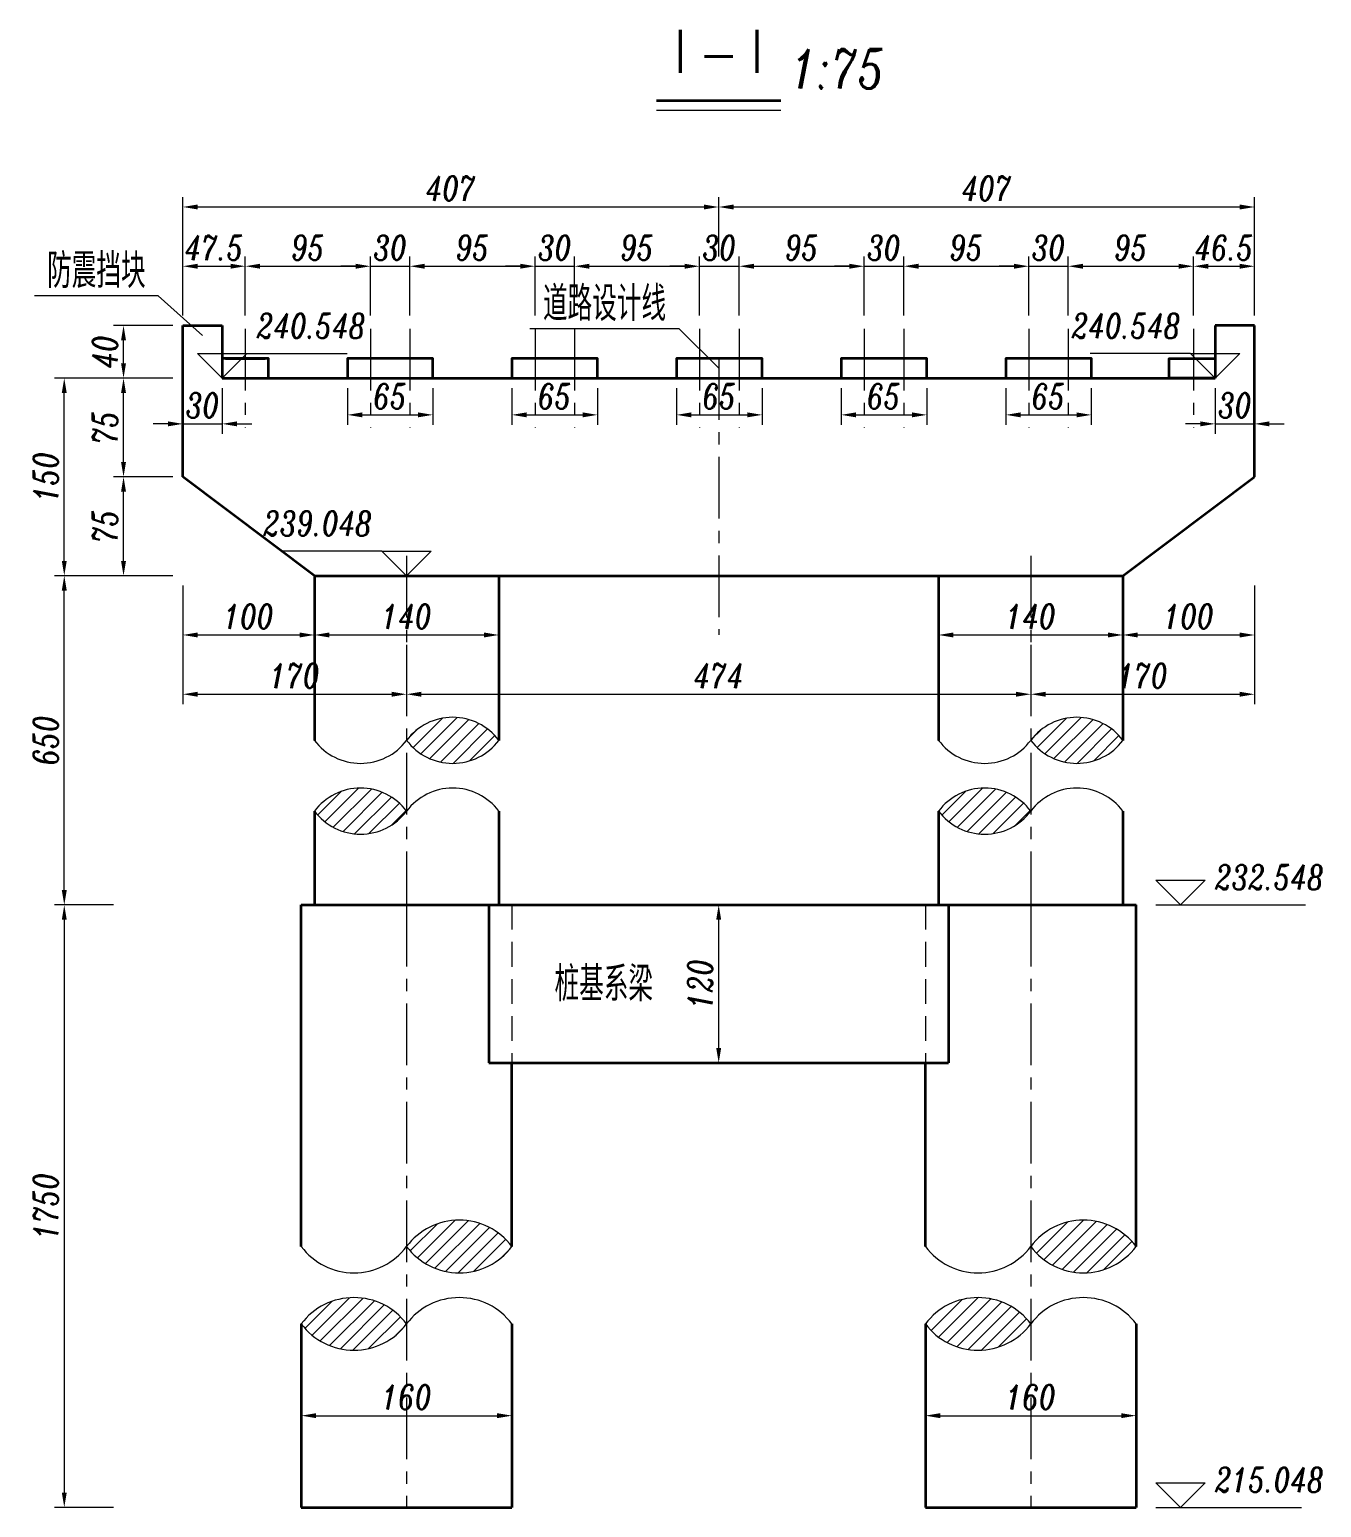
# Model space of a CAD drawing. Extents: x 4248 to 24423, y 1103 to 19694.
# Drawn here: x 5407 to 15218, y 8472 to 19694 of the extents above; entities that cross this region are included whole.
import ezdxf
from ezdxf.enums import TextEntityAlignment as Align

# ---------------------------------------------------------------- set-up
doc = ezdxf.new("R2010")
doc.units = 0
doc.linetypes.add('CENTER', pattern=[50.8, 31.75, -6.35, 6.35, -6.35])
doc.linetypes.add('DASHED', pattern=[19.05, 12.7, -6.35])
for name, color, linetype, lineweight in [('填充', 4, 'Continuous', 15), ('工作线', 1, 'Continuous', 35), ('文字', 7, 'Continuous', 15), ('构造虚线', 6, 'DASHED', 20), ('标注', 3, 'Continuous', 15), ('结构轮廓', 1, 'Continuous', 35), ('轴线', 2, 'CENTER', 15), ('钢筋', 1, 'Continuous', 35)]:
    doc.layers.add(name, color=color, linetype=linetype, lineweight=lineweight)
doc.styles.add('标注', font='italc1.shx', dxfattribs={"width": 0.75, "bigfont": 'fsdb.shx'})
doc.dimstyles.new('DimStyle75', dxfattribs={"dimtxt": 187.5, "dimasz": 112.5, "dimexe": 75, "dimexo": 75, "dimgap": 46.875, "dimtad": 1, "dimdec": 1, "dimlfac": 0.1, "dimdsep": 46, "dimtxsty": '标注', "dimsah": 1, "dimcen": 0, "dimclrd": 256, "dimclre": 256, "dimclrt": 256, "dimadec": 1, "dimazin": 2, "dimtfac": 1, "dimtdec": 4, "dimtmove": 2, "dimatfit": 3, "dimfxl": 1, "dimtolj": 1, "dimtzin": 0, "dimlwd": -1, "dimlwe": -1, "dimarcsym": 0})
pattern_1 = [(45, (-2e-06, -122.92), (-53.033, 53.033), [])]
pattern_2 = [(45, (4740, -122.92), (-53.033, 53.033), [])]

# ---------------------------------------------------------------- blocks, each defined once
blk = doc.blocks.new('*D80')
at = {"layer": 'Defpoints', "color": 0}
for p in [(6120.297619, 16296.583667), (6570.297619, 16296.583667), (6570.297619, 15546.583667)]:
    blk.add_point(p, dxfattribs=at)
at = {"layer": '标注'}
for p, q in [((6495.297619, 16296.583667), (6045.297619, 16296.583667)), ((6120.297619, 15659.083667), (6120.297619, 16184.083667)), ((6495.297619, 15546.583667), (6045.297619, 15546.583667))]:
    blk.add_line(p, q, dxfattribs=at)
for points in [[(6101.547619, 16184.083667), (6139.047619, 16184.083667), (6120.297619, 16296.583667)], [(6101.547619, 15659.083667), (6139.047619, 15659.083667), (6120.297619, 15546.583667)]]:
    blk.add_solid(points, dxfattribs=at)
at = {"layer": '标注', "insert": (5979.672619, 15921.583667), "char_height": 187.5, "attachment_point": 5, "rotation": 90, "style": '标注'}
blk.add_mtext('\\A1;75', dxfattribs=at)
blk = doc.blocks.new('*D81')
at = {"layer": 'Defpoints', "color": 0}
for p in [(6120.297619, 17046.583667), (6570.297619, 17046.583667), (6570.297619, 16296.583667)]:
    blk.add_point(p, dxfattribs=at)
at = {"layer": '标注'}
for p, q in [((6495.297619, 17046.583667), (6045.297619, 17046.583667)), ((6120.297619, 16409.083667), (6120.297619, 16934.083667)), ((6495.297619, 16296.583667), (6045.297619, 16296.583667))]:
    blk.add_line(p, q, dxfattribs=at)
for points in [[(6101.547619, 16934.083667), (6139.047619, 16934.083667), (6120.297619, 17046.583667)], [(6101.547619, 16409.083667), (6139.047619, 16409.083667), (6120.297619, 16296.583667)]]:
    blk.add_solid(points, dxfattribs=at)
at = {"layer": '标注', "insert": (5979.672619, 16671.583667), "char_height": 187.5, "attachment_point": 5, "rotation": 90, "style": '标注'}
blk.add_mtext('\\A1;75', dxfattribs=at)
blk = doc.blocks.new('*D82')
at = {"layer": 'Defpoints', "color": 0}
for p in [(6120.297619, 17446.583667), (6570.297619, 17446.583667), (6570.297619, 17046.583667)]:
    blk.add_point(p, dxfattribs=at)
at = {"layer": '标注'}
for p, q in [((6495.297619, 17446.583667), (6045.297619, 17446.583667)), ((6120.297619, 17159.083667), (6120.297619, 17334.083667)), ((6495.297619, 17046.583667), (6045.297619, 17046.583667))]:
    blk.add_line(p, q, dxfattribs=at)
for points in [[(6101.547619, 17334.083667), (6139.047619, 17334.083667), (6120.297619, 17446.583667)], [(6101.547619, 17159.083667), (6139.047619, 17159.083667), (6120.297619, 17046.583667)]]:
    blk.add_solid(points, dxfattribs=at)
at = {"layer": '标注', "insert": (5979.671619, 17246.583667), "char_height": 187.5, "attachment_point": 5, "rotation": 90, "style": '标注'}
blk.add_mtext('\\A1;40', dxfattribs=at)
blk = doc.blocks.new('*D83')
at = {"layer": 'Defpoints', "color": 0}
for p in [(5670.297619, 17046.583667), (6570.297619, 17046.583667), (6570.297619, 15546.583667)]:
    blk.add_point(p, dxfattribs=at)
at = {"layer": '标注'}
for p, q in [((6495.297619, 17046.583667), (5595.297619, 17046.583667)), ((5670.297619, 15659.083667), (5670.297619, 16934.083667)), ((6495.297619, 15546.583667), (5595.297619, 15546.583667))]:
    blk.add_line(p, q, dxfattribs=at)
for points in [[(5651.547619, 16934.083667), (5689.047619, 16934.083667), (5670.297619, 17046.583667)], [(5651.547619, 15659.083667), (5689.047619, 15659.083667), (5670.297619, 15546.583667)]]:
    blk.add_solid(points, dxfattribs=at)
at = {"layer": '标注', "insert": (5529.672619, 16296.583667), "char_height": 187.5, "attachment_point": 5, "rotation": 90, "style": '标注'}
blk.add_mtext('\\A1;150', dxfattribs=at)
blk = doc.blocks.new('*D84')
at = {"layer": 'Defpoints', "color": 0}
for p in [(6570.297619, 17046.583667), (6870.297619, 17046.583667), (6870.297619, 16699.708667)]:
    blk.add_point(p, dxfattribs=at)
at = {"layer": '标注'}
for p, q in [((6570.297619, 16971.583667), (6570.297619, 16624.708667)), ((6870.297619, 16971.583667), (6870.297619, 16624.708667)), ((6457.797619, 16699.708667), (6345.297619, 16699.708667)), ((6570.297619, 16699.708667), (6870.297619, 16699.708667)), ((6982.797619, 16699.708667), (7095.297619, 16699.708667))]:
    blk.add_line(p, q, dxfattribs=at)
for points in [[(6457.797619, 16718.458667), (6457.797619, 16680.958667), (6570.297619, 16699.708667)], [(6982.797619, 16718.458667), (6982.797619, 16680.958667), (6870.297619, 16699.708667)]]:
    blk.add_solid(points, dxfattribs=at)
at = {"layer": '标注', "insert": (6720.297619, 16840.334667), "char_height": 187.5, "attachment_point": 5, "style": '标注'}
blk.add_mtext('\\A1;30', dxfattribs=at)
blk = doc.blocks.new('*D85')
at = {"layer": 'Defpoints', "color": 0}
for p in [(14410.297619, 17046.583667), (14710.297619, 17046.583667), (14710.297619, 16699.708667)]:
    blk.add_point(p, dxfattribs=at)
at = {"layer": '标注'}
for p, q in [((14410.297619, 16971.583667), (14410.297619, 16624.708667)), ((14710.297619, 16971.583667), (14710.297619, 16624.708667)), ((14297.797619, 16699.708667), (14185.297619, 16699.708667)), ((14410.297619, 16699.708667), (14710.297619, 16699.708667)), ((14822.797619, 16699.708667), (14935.297619, 16699.708667))]:
    blk.add_line(p, q, dxfattribs=at)
for points in [[(14297.797619, 16718.458667), (14297.797619, 16680.958667), (14410.297619, 16699.708667)], [(14822.797619, 16718.458667), (14822.797619, 16680.958667), (14710.297619, 16699.708667)]]:
    blk.add_solid(points, dxfattribs=at)
at = {"layer": '标注', "insert": (14560.297619, 16840.334667), "char_height": 187.5, "attachment_point": 5, "style": '标注'}
blk.add_mtext('\\A1;30', dxfattribs=at)
blk = doc.blocks.new('*D86')
at = {"layer": 'Defpoints', "color": 0}
for p in [(7045.297619, 17896.583667), (6570.297619, 17446.583667), (7045.297619, 17446.583667)]:
    blk.add_point(p, dxfattribs=at)
at = {"layer": '标注'}
for p, q in [((6570.297619, 17521.583667), (6570.297619, 17971.583667)), ((7045.297619, 17521.583667), (7045.297619, 17971.583667)), ((6682.797619, 17896.583667), (6932.797619, 17896.583667))]:
    blk.add_line(p, q, dxfattribs=at)
for points in [[(6682.797619, 17915.333667), (6682.797619, 17877.833667), (6570.297619, 17896.583667)], [(6932.797619, 17915.333667), (6932.797619, 17877.833667), (7045.297619, 17896.583667)]]:
    blk.add_solid(points, dxfattribs=at)
at = {"layer": '标注', "insert": (6807.797619, 18037.209667), "char_height": 187.5, "attachment_point": 5, "style": '标注'}
blk.add_mtext('\\A1;47.5', dxfattribs=at)
blk = doc.blocks.new('*D87')
at = {"layer": 'Defpoints', "color": 0}
for p in [(7995.297619, 17896.583667), (7045.297619, 17446.583667), (7995.297619, 17446.583667)]:
    blk.add_point(p, dxfattribs=at)
at = {"layer": '标注'}
for p, q in [((7045.297619, 17521.583667), (7045.297619, 17971.583667)), ((7995.297619, 17521.583667), (7995.297619, 17971.583667)), ((7157.797619, 17896.583667), (7882.797619, 17896.583667))]:
    blk.add_line(p, q, dxfattribs=at)
for points in [[(7157.797619, 17915.333667), (7157.797619, 17877.833667), (7045.297619, 17896.583667)], [(7882.797619, 17915.333667), (7882.797619, 17877.833667), (7995.297619, 17896.583667)]]:
    blk.add_solid(points, dxfattribs=at)
at = {"layer": '标注', "insert": (7520.297619, 18037.208667), "char_height": 187.5, "attachment_point": 5, "style": '标注'}
blk.add_mtext('\\A1;95', dxfattribs=at)
blk = doc.blocks.new('*D88')
at = {"layer": 'Defpoints', "color": 0}
for p in [(8295.297619, 17896.583667), (7995.297619, 17446.583667), (8295.297619, 17446.583667)]:
    blk.add_point(p, dxfattribs=at)
at = {"layer": '标注'}
for p, q in [((7995.297619, 17521.583667), (7995.297619, 17971.583667)), ((8295.297619, 17521.583667), (8295.297619, 17971.583667)), ((7882.797619, 17896.583667), (7770.297619, 17896.583667)), ((7995.297619, 17896.583667), (8295.297619, 17896.583667)), ((8407.797619, 17896.583667), (8520.297619, 17896.583667))]:
    blk.add_line(p, q, dxfattribs=at)
for points in [[(7882.797619, 17915.333667), (7882.797619, 17877.833667), (7995.297619, 17896.583667)], [(8407.797619, 17915.333667), (8407.797619, 17877.833667), (8295.297619, 17896.583667)]]:
    blk.add_solid(points, dxfattribs=at)
at = {"layer": '标注', "insert": (8145.297619, 18037.209667), "char_height": 187.5, "attachment_point": 5, "style": '标注'}
blk.add_mtext('\\A1;30', dxfattribs=at)
blk = doc.blocks.new('*D89')
at = {"layer": 'Defpoints', "color": 0}
for p in [(9245.297619, 17896.583667), (8295.297619, 17446.583667), (9245.297619, 17446.583667)]:
    blk.add_point(p, dxfattribs=at)
at = {"layer": '标注'}
for p, q in [((8295.297619, 17521.583667), (8295.297619, 17971.583667)), ((9245.297619, 17521.583667), (9245.297619, 17971.583667)), ((8407.797619, 17896.583667), (9132.797619, 17896.583667))]:
    blk.add_line(p, q, dxfattribs=at)
for points in [[(8407.797619, 17915.333667), (8407.797619, 17877.833667), (8295.297619, 17896.583667)], [(9132.797619, 17915.333667), (9132.797619, 17877.833667), (9245.297619, 17896.583667)]]:
    blk.add_solid(points, dxfattribs=at)
at = {"layer": '标注', "insert": (8770.297619, 18037.208667), "char_height": 187.5, "attachment_point": 5, "style": '标注'}
blk.add_mtext('\\A1;95', dxfattribs=at)
blk = doc.blocks.new('*D90')
at = {"layer": 'Defpoints', "color": 0}
for p in [(9545.297619, 17896.583667), (9245.297619, 17446.583667), (9545.297619, 17446.583667)]:
    blk.add_point(p, dxfattribs=at)
at = {"layer": '标注'}
for p, q in [((9245.297619, 17521.583667), (9245.297619, 17971.583667)), ((9545.297619, 17521.583667), (9545.297619, 17971.583667)), ((9132.797619, 17896.583667), (9020.297619, 17896.583667)), ((9245.297619, 17896.583667), (9545.297619, 17896.583667)), ((9657.797619, 17896.583667), (9770.297619, 17896.583667))]:
    blk.add_line(p, q, dxfattribs=at)
for points in [[(9132.797619, 17915.333667), (9132.797619, 17877.833667), (9245.297619, 17896.583667)], [(9657.797619, 17915.333667), (9657.797619, 17877.833667), (9545.297619, 17896.583667)]]:
    blk.add_solid(points, dxfattribs=at)
at = {"layer": '标注', "insert": (9395.297619, 18037.209667), "char_height": 187.5, "attachment_point": 5, "style": '标注'}
blk.add_mtext('\\A1;30', dxfattribs=at)
blk = doc.blocks.new('*D91')
at = {"layer": 'Defpoints', "color": 0}
for p in [(10495.297619, 17896.583667), (9545.297619, 17446.583667), (10495.297619, 17446.583667)]:
    blk.add_point(p, dxfattribs=at)
at = {"layer": '标注'}
for p, q in [((9545.297619, 17521.583667), (9545.297619, 17971.583667)), ((10495.297619, 17521.583667), (10495.297619, 17971.583667)), ((9657.797619, 17896.583667), (10382.797619, 17896.583667))]:
    blk.add_line(p, q, dxfattribs=at)
for points in [[(9657.797619, 17915.333667), (9657.797619, 17877.833667), (9545.297619, 17896.583667)], [(10382.797619, 17915.333667), (10382.797619, 17877.833667), (10495.297619, 17896.583667)]]:
    blk.add_solid(points, dxfattribs=at)
at = {"layer": '标注', "insert": (10020.297619, 18037.208667), "char_height": 187.5, "attachment_point": 5, "style": '标注'}
blk.add_mtext('\\A1;95', dxfattribs=at)
blk = doc.blocks.new('*D92')
at = {"layer": 'Defpoints', "color": 0}
for p in [(10795.297619, 17896.583667), (10495.297619, 17446.583667), (10795.297619, 17446.583667)]:
    blk.add_point(p, dxfattribs=at)
at = {"layer": '标注'}
for p, q in [((10495.297619, 17521.583667), (10495.297619, 17971.583667)), ((10795.297619, 17521.583667), (10795.297619, 17971.583667)), ((10382.797619, 17896.583667), (10270.297619, 17896.583667)), ((10495.297619, 17896.583667), (10795.297619, 17896.583667)), ((10907.797619, 17896.583667), (11020.297619, 17896.583667))]:
    blk.add_line(p, q, dxfattribs=at)
for points in [[(10382.797619, 17915.333667), (10382.797619, 17877.833667), (10495.297619, 17896.583667)], [(10907.797619, 17915.333667), (10907.797619, 17877.833667), (10795.297619, 17896.583667)]]:
    blk.add_solid(points, dxfattribs=at)
at = {"layer": '标注', "insert": (10645.297619, 18037.209667), "char_height": 187.5, "attachment_point": 5, "style": '标注'}
blk.add_mtext('\\A1;30', dxfattribs=at)
blk = doc.blocks.new('*D93')
at = {"layer": 'Defpoints', "color": 0}
for p in [(11745.297619, 17896.583667), (10795.297619, 17446.583667), (11745.297619, 17446.583667)]:
    blk.add_point(p, dxfattribs=at)
at = {"layer": '标注'}
for p, q in [((10795.297619, 17521.583667), (10795.297619, 17971.583667)), ((11745.297619, 17521.583667), (11745.297619, 17971.583667)), ((10907.797619, 17896.583667), (11632.797619, 17896.583667))]:
    blk.add_line(p, q, dxfattribs=at)
for points in [[(10907.797619, 17915.333667), (10907.797619, 17877.833667), (10795.297619, 17896.583667)], [(11632.797619, 17915.333667), (11632.797619, 17877.833667), (11745.297619, 17896.583667)]]:
    blk.add_solid(points, dxfattribs=at)
at = {"layer": '标注', "insert": (11270.297619, 18037.208667), "char_height": 187.5, "attachment_point": 5, "style": '标注'}
blk.add_mtext('\\A1;95', dxfattribs=at)
blk = doc.blocks.new('*D94')
at = {"layer": 'Defpoints', "color": 0}
for p in [(12045.297619, 17896.583667), (11745.297619, 17446.583667), (12045.297619, 17446.583667)]:
    blk.add_point(p, dxfattribs=at)
at = {"layer": '标注'}
for p, q in [((11745.297619, 17521.583667), (11745.297619, 17971.583667)), ((12045.297619, 17521.583667), (12045.297619, 17971.583667)), ((11632.797619, 17896.583667), (11520.297619, 17896.583667)), ((11745.297619, 17896.583667), (12045.297619, 17896.583667)), ((12157.797619, 17896.583667), (12270.297619, 17896.583667))]:
    blk.add_line(p, q, dxfattribs=at)
for points in [[(11632.797619, 17915.333667), (11632.797619, 17877.833667), (11745.297619, 17896.583667)], [(12157.797619, 17915.333667), (12157.797619, 17877.833667), (12045.297619, 17896.583667)]]:
    blk.add_solid(points, dxfattribs=at)
at = {"layer": '标注', "insert": (11895.297619, 18037.209667), "char_height": 187.5, "attachment_point": 5, "style": '标注'}
blk.add_mtext('\\A1;30', dxfattribs=at)
blk = doc.blocks.new('*D95')
at = {"layer": 'Defpoints', "color": 0}
for p in [(12995.297619, 17896.583667), (12045.297619, 17446.583667), (12995.297619, 17446.583667)]:
    blk.add_point(p, dxfattribs=at)
at = {"layer": '标注'}
for p, q in [((12045.297619, 17521.583667), (12045.297619, 17971.583667)), ((12995.297619, 17521.583667), (12995.297619, 17971.583667)), ((12157.797619, 17896.583667), (12882.797619, 17896.583667))]:
    blk.add_line(p, q, dxfattribs=at)
for points in [[(12157.797619, 17915.333667), (12157.797619, 17877.833667), (12045.297619, 17896.583667)], [(12882.797619, 17915.333667), (12882.797619, 17877.833667), (12995.297619, 17896.583667)]]:
    blk.add_solid(points, dxfattribs=at)
at = {"layer": '标注', "insert": (12520.297619, 18037.208667), "char_height": 187.5, "attachment_point": 5, "style": '标注'}
blk.add_mtext('\\A1;95', dxfattribs=at)
blk = doc.blocks.new('*D96')
at = {"layer": 'Defpoints', "color": 0}
for p in [(13295.297619, 17896.583667), (12995.297619, 17446.583667), (13295.297619, 17446.583667)]:
    blk.add_point(p, dxfattribs=at)
at = {"layer": '标注'}
for p, q in [((12995.297619, 17521.583667), (12995.297619, 17971.583667)), ((13295.297619, 17521.583667), (13295.297619, 17971.583667)), ((12882.797619, 17896.583667), (12770.297619, 17896.583667)), ((12995.297619, 17896.583667), (13295.297619, 17896.583667)), ((13407.797619, 17896.583667), (13520.297619, 17896.583667))]:
    blk.add_line(p, q, dxfattribs=at)
for points in [[(12882.797619, 17915.333667), (12882.797619, 17877.833667), (12995.297619, 17896.583667)], [(13407.797619, 17915.333667), (13407.797619, 17877.833667), (13295.297619, 17896.583667)]]:
    blk.add_solid(points, dxfattribs=at)
at = {"layer": '标注', "insert": (13145.297619, 18037.209667), "char_height": 187.5, "attachment_point": 5, "style": '标注'}
blk.add_mtext('\\A1;30', dxfattribs=at)
blk = doc.blocks.new('*D97')
at = {"layer": 'Defpoints', "color": 0}
for p in [(14245.297619, 17896.583667), (13295.297619, 17446.583667), (14245.297619, 17446.583667)]:
    blk.add_point(p, dxfattribs=at)
at = {"layer": '标注'}
for p, q in [((13295.297619, 17521.583667), (13295.297619, 17971.583667)), ((14245.297619, 17521.583667), (14245.297619, 17971.583667)), ((13407.797619, 17896.583667), (14132.797619, 17896.583667))]:
    blk.add_line(p, q, dxfattribs=at)
for points in [[(13407.797619, 17915.333667), (13407.797619, 17877.833667), (13295.297619, 17896.583667)], [(14132.797619, 17915.333667), (14132.797619, 17877.833667), (14245.297619, 17896.583667)]]:
    blk.add_solid(points, dxfattribs=at)
at = {"layer": '标注', "insert": (13770.297619, 18037.208667), "char_height": 187.5, "attachment_point": 5, "style": '标注'}
blk.add_mtext('\\A1;95', dxfattribs=at)
blk = doc.blocks.new('*D98')
at = {"layer": 'Defpoints', "color": 0}
for p in [(14710.297619, 17896.583667), (14245.297619, 17446.583667), (14710.297619, 17446.583667)]:
    blk.add_point(p, dxfattribs=at)
at = {"layer": '标注'}
for p, q in [((14245.297619, 17521.583667), (14245.297619, 17971.583667)), ((14710.297619, 17521.583667), (14710.297619, 17971.583667)), ((14357.797619, 17896.583667), (14597.797619, 17896.583667))]:
    blk.add_line(p, q, dxfattribs=at)
for points in [[(14357.797619, 17915.333667), (14357.797619, 17877.833667), (14245.297619, 17896.583667)], [(14597.797619, 17915.333667), (14597.797619, 17877.833667), (14710.297619, 17896.583667)]]:
    blk.add_solid(points, dxfattribs=at)
at = {"layer": '标注', "insert": (14477.797619, 18037.209667), "char_height": 187.5, "attachment_point": 5, "style": '标注'}
blk.add_mtext('\\A1;46.5', dxfattribs=at)
blk = doc.blocks.new('*D99')
at = {"layer": 'Defpoints', "color": 0}
for p in [(6570.297619, 15546.583667), (7570.297619, 15546.583667), (7570.297619, 15096.583667)]:
    blk.add_point(p, dxfattribs=at)
at = {"layer": '标注'}
for p, q in [((6570.297619, 15471.583667), (6570.297619, 15021.583667)), ((7570.297619, 15471.583667), (7570.297619, 15021.583667)), ((6682.797619, 15096.583667), (7457.797619, 15096.583667))]:
    blk.add_line(p, q, dxfattribs=at)
for points in [[(6682.797619, 15115.333667), (6682.797619, 15077.833667), (6570.297619, 15096.583667)], [(7457.797619, 15115.333667), (7457.797619, 15077.833667), (7570.297619, 15096.583667)]]:
    blk.add_solid(points, dxfattribs=at)
at = {"layer": '标注', "insert": (7070.297619, 15237.208667), "char_height": 187.5, "attachment_point": 5, "style": '标注'}
blk.add_mtext('\\A1;100', dxfattribs=at)
blk = doc.blocks.new('*D100')
at = {"layer": 'Defpoints', "color": 0}
for p in [(13710.297619, 15546.583667), (14710.297619, 15546.583667), (14710.297619, 15096.583667)]:
    blk.add_point(p, dxfattribs=at)
at = {"layer": '标注'}
for p, q in [((13710.297619, 15471.583667), (13710.297619, 15021.583667)), ((14710.297619, 15471.583667), (14710.297619, 15021.583667)), ((13822.797619, 15096.583667), (14597.797619, 15096.583667))]:
    blk.add_line(p, q, dxfattribs=at)
for points in [[(13822.797619, 15115.333667), (13822.797619, 15077.833667), (13710.297619, 15096.583667)], [(14597.797619, 15115.333667), (14597.797619, 15077.833667), (14710.297619, 15096.583667)]]:
    blk.add_solid(points, dxfattribs=at)
at = {"layer": '标注', "insert": (14210.297619, 15237.208667), "char_height": 187.5, "attachment_point": 5, "style": '标注'}
blk.add_mtext('\\A1;100', dxfattribs=at)
blk = doc.blocks.new('*D101')
at = {"layer": 'Defpoints', "color": 0}
for p in [(7570.297619, 15096.583667), (8970.297619, 15096.583667), (8970.297619, 15096.583667)]:
    blk.add_point(p, dxfattribs=at)
at = {"layer": '标注'}
blk.add_line((7682.797619, 15096.583667), (8857.797619, 15096.583667), dxfattribs=at)
for points in [[(7682.797619, 15115.333667), (7682.797619, 15077.833667), (7570.297619, 15096.583667)], [(8857.797619, 15115.333667), (8857.797619, 15077.833667), (8970.297619, 15096.583667)]]:
    blk.add_solid(points, dxfattribs=at)
at = {"layer": '标注', "insert": (8270.297619, 15237.208667), "char_height": 187.5, "attachment_point": 5, "style": '标注'}
blk.add_mtext('\\A1;140', dxfattribs=at)
blk = doc.blocks.new('*D102')
at = {"layer": 'Defpoints', "color": 0}
for p in [(12310.297619, 15096.583667), (13710.297619, 15096.583667), (13710.297619, 15096.583667)]:
    blk.add_point(p, dxfattribs=at)
at = {"layer": '标注'}
blk.add_line((12422.797619, 15096.583667), (13597.797619, 15096.583667), dxfattribs=at)
for points in [[(12422.797619, 15115.333667), (12422.797619, 15077.833667), (12310.297619, 15096.583667)], [(13597.797619, 15115.333667), (13597.797619, 15077.833667), (13710.297619, 15096.583667)]]:
    blk.add_solid(points, dxfattribs=at)
at = {"layer": '标注', "insert": (13010.297619, 15237.208667), "char_height": 187.5, "attachment_point": 5, "style": '标注'}
blk.add_mtext('\\A1;140', dxfattribs=at)
blk = doc.blocks.new('*D103')
at = {"layer": 'Defpoints', "color": 0}
for p in [(6570.297619, 15096.583667), (8270.297619, 15096.583667), (8270.297619, 14646.583667)]:
    blk.add_point(p, dxfattribs=at)
at = {"layer": '标注'}
for p, q in [((6570.297619, 15021.583667), (6570.297619, 14571.583667)), ((8270.297619, 15021.583667), (8270.297619, 14571.583667)), ((6682.797619, 14646.583667), (8157.797619, 14646.583667))]:
    blk.add_line(p, q, dxfattribs=at)
for points in [[(6682.797619, 14665.333667), (6682.797619, 14627.833667), (6570.297619, 14646.583667)], [(8157.797619, 14665.333667), (8157.797619, 14627.833667), (8270.297619, 14646.583667)]]:
    blk.add_solid(points, dxfattribs=at)
at = {"layer": '标注', "insert": (7420.297619, 14787.208667), "char_height": 187.5, "attachment_point": 5, "style": '标注'}
blk.add_mtext('\\A1;170', dxfattribs=at)
blk = doc.blocks.new('*D104')
at = {"layer": 'Defpoints', "color": 0}
for p in [(8270.297619, 15096.583667), (13010.297619, 15096.583667), (13010.297619, 14646.583667)]:
    blk.add_point(p, dxfattribs=at)
at = {"layer": '标注'}
for p, q in [((8270.297619, 15021.583667), (8270.297619, 14571.583667)), ((13010.297619, 15021.583667), (13010.297619, 14571.583667)), ((8382.797619, 14646.583667), (12897.797619, 14646.583667))]:
    blk.add_line(p, q, dxfattribs=at)
for points in [[(8382.797619, 14665.333667), (8382.797619, 14627.833667), (8270.297619, 14646.583667)], [(12897.797619, 14665.333667), (12897.797619, 14627.833667), (13010.297619, 14646.583667)]]:
    blk.add_solid(points, dxfattribs=at)
at = {"layer": '标注', "insert": (10640.297619, 14787.208667), "char_height": 187.5, "attachment_point": 5, "style": '标注'}
blk.add_mtext('\\A1;474', dxfattribs=at)
blk = doc.blocks.new('*D105')
at = {"layer": 'Defpoints', "color": 0}
for p in [(13010.297619, 15096.583667), (14710.297619, 15096.583667), (14710.297619, 14646.583667)]:
    blk.add_point(p, dxfattribs=at)
at = {"layer": '标注'}
for p, q in [((13010.297619, 15021.583667), (13010.297619, 14571.583667)), ((14710.297619, 15021.583667), (14710.297619, 14571.583667)), ((13122.797619, 14646.583667), (14597.797619, 14646.583667))]:
    blk.add_line(p, q, dxfattribs=at)
for points in [[(13122.797619, 14665.333667), (13122.797619, 14627.833667), (13010.297619, 14646.583667)], [(14597.797619, 14665.333667), (14597.797619, 14627.833667), (14710.297619, 14646.583667)]]:
    blk.add_solid(points, dxfattribs=at)
at = {"layer": '标注', "insert": (13860.297619, 14787.208667), "char_height": 187.5, "attachment_point": 5, "style": '标注'}
blk.add_mtext('\\A1;170', dxfattribs=at)
blk = doc.blocks.new('*D106')
at = {"layer": 'Defpoints', "color": 0}
for p in [(5670.297619, 15546.583667), (6120.297619, 15546.583667), (6120.297619, 13046.583667)]:
    blk.add_point(p, dxfattribs=at)
at = {"layer": '标注'}
for p, q in [((6045.297619, 15546.583667), (5595.297619, 15546.583667)), ((5670.297619, 13159.083667), (5670.297619, 15434.083667)), ((6045.297619, 13046.583667), (5595.297619, 13046.583667))]:
    blk.add_line(p, q, dxfattribs=at)
for points in [[(5651.547619, 15434.083667), (5689.047619, 15434.083667), (5670.297619, 15546.583667)], [(5651.547619, 13159.083667), (5689.047619, 13159.083667), (5670.297619, 13046.583667)]]:
    blk.add_solid(points, dxfattribs=at)
at = {"layer": '标注', "insert": (5529.672619, 14296.583667), "char_height": 187.5, "attachment_point": 5, "rotation": 90, "style": '标注'}
blk.add_mtext('\\A1;650', dxfattribs=at)
blk = doc.blocks.new('*D107')
at = {"layer": 'Defpoints', "color": 0}
for p in [(10640.297619, 18346.583667), (6570.297619, 17896.583667), (10640.297619, 17896.583667)]:
    blk.add_point(p, dxfattribs=at)
at = {"layer": '标注'}
for p, q in [((6570.297619, 17971.583667), (6570.297619, 18421.583667)), ((10640.297619, 17971.583667), (10640.297619, 18421.583667)), ((6682.797619, 18346.583667), (10527.797619, 18346.583667))]:
    blk.add_line(p, q, dxfattribs=at)
for points in [[(6682.797619, 18365.333667), (6682.797619, 18327.833667), (6570.297619, 18346.583667)], [(10527.797619, 18365.333667), (10527.797619, 18327.833667), (10640.297619, 18346.583667)]]:
    blk.add_solid(points, dxfattribs=at)
at = {"layer": '标注', "insert": (8605.297619, 18487.208667), "char_height": 187.5, "attachment_point": 5, "style": '标注'}
blk.add_mtext('\\A1;407', dxfattribs=at)
blk = doc.blocks.new('*D108')
at = {"layer": 'Defpoints', "color": 0}
for p in [(14710.297619, 18346.583667), (10640.297619, 17896.583667), (14710.297619, 17896.583667)]:
    blk.add_point(p, dxfattribs=at)
at = {"layer": '标注'}
for p, q in [((10640.297619, 17971.583667), (10640.297619, 18421.583667)), ((14710.297619, 17971.583667), (14710.297619, 18421.583667)), ((10752.797619, 18346.583667), (14597.797619, 18346.583667))]:
    blk.add_line(p, q, dxfattribs=at)
for points in [[(10752.797619, 18365.333667), (10752.797619, 18327.833667), (10640.297619, 18346.583667)], [(14597.797619, 18365.333667), (14597.797619, 18327.833667), (14710.297619, 18346.583667)]]:
    blk.add_solid(points, dxfattribs=at)
at = {"layer": '标注', "insert": (12675.297619, 18487.208667), "char_height": 187.5, "attachment_point": 5, "style": '标注'}
blk.add_mtext('\\A1;407', dxfattribs=at)
blk = doc.blocks.new('*D109')
at = {"layer": 'Defpoints', "color": 0}
for p in [(10640.297619, 13046.583667), (10640.297619, 13046.583667), (10640.297619, 11846.583667)]:
    blk.add_point(p, dxfattribs=at)
at = {"layer": '标注'}
blk.add_line((10640.297619, 11959.083667), (10640.297619, 12934.083667), dxfattribs=at)
for points in [[(10621.547619, 12934.083667), (10659.047619, 12934.083667), (10640.297619, 13046.583667)], [(10621.547619, 11959.083667), (10659.047619, 11959.083667), (10640.297619, 11846.583667)]]:
    blk.add_solid(points, dxfattribs=at)
at = {"layer": '标注', "insert": (10499.672619, 12446.583667), "char_height": 187.5, "attachment_point": 5, "rotation": 90, "style": '标注'}
blk.add_mtext('\\A1;120', dxfattribs=at)
blk = doc.blocks.new('*D110')
at = {"layer": 'Defpoints', "color": 0}
for p in [(6120.297619, 13046.583667), (5670.297619, 8471.583667), (6120.297619, 8471.583667)]:
    blk.add_point(p, dxfattribs=at)
at = {"layer": '标注'}
for p, q in [((6045.297619, 13046.583667), (5595.297619, 13046.583667)), ((5670.297619, 12934.083667), (5670.297619, 8584.083667)), ((6045.297619, 8471.583667), (5595.297619, 8471.583667))]:
    blk.add_line(p, q, dxfattribs=at)
for points in [[(5651.547619, 12934.083667), (5689.047619, 12934.083667), (5670.297619, 13046.583667)], [(5651.547619, 8584.083667), (5689.047619, 8584.083667), (5670.297619, 8471.583667)]]:
    blk.add_solid(points, dxfattribs=at)
at = {"layer": '标注', "insert": (5529.672619, 10759.083667), "char_height": 187.5, "attachment_point": 5, "rotation": 90, "style": '标注'}
blk.add_mtext('\\A1;1750', dxfattribs=at)
blk = doc.blocks.new('*D111')
at = {"layer": 'Defpoints', "color": 0}
for p in [(7470.297619, 9168.458667), (9070.297619, 9168.458667), (9070.297619, 9168.458667)]:
    blk.add_point(p, dxfattribs=at)
at = {"layer": '标注'}
blk.add_line((7582.797619, 9168.458667), (8957.797619, 9168.458667), dxfattribs=at)
for points in [[(7582.797619, 9187.208667), (7582.797619, 9149.708667), (7470.297619, 9168.458667)], [(8957.797619, 9187.208667), (8957.797619, 9149.708667), (9070.297619, 9168.458667)]]:
    blk.add_solid(points, dxfattribs=at)
at = {"layer": '标注', "insert": (8270.297619, 9309.083667), "char_height": 187.5, "attachment_point": 5, "style": '标注'}
blk.add_mtext('\\A1;160', dxfattribs=at)
blk = doc.blocks.new('*D112')
at = {"layer": 'Defpoints', "color": 0}
for p in [(12210.297619, 9168.458667), (13810.297619, 9168.458667), (13810.297619, 9168.458667)]:
    blk.add_point(p, dxfattribs=at)
at = {"layer": '标注'}
blk.add_line((12322.797619, 9168.458667), (13697.797619, 9168.458667), dxfattribs=at)
for points in [[(12322.797619, 9187.208667), (12322.797619, 9149.708667), (12210.297619, 9168.458667)], [(13697.797619, 9187.208667), (13697.797619, 9149.708667), (13810.297619, 9168.458667)]]:
    blk.add_solid(points, dxfattribs=at)
at = {"layer": '标注', "insert": (13010.297619, 9309.083667), "char_height": 187.5, "attachment_point": 5, "style": '标注'}
blk.add_mtext('\\A1;160', dxfattribs=at)
blk = doc.blocks.new('*D113')
at = {"layer": 'Defpoints', "color": 0}
for p in [(7820.297619, 17046.583667), (8470.297619, 17046.583667), (8470.297619, 16768.058889)]:
    blk.add_point(p, dxfattribs=at)
at = {"layer": '标注'}
for p, q in [((7820.297619, 16971.583667), (7820.297619, 16693.058889)), ((8470.297619, 16971.583667), (8470.297619, 16693.058889)), ((7932.797619, 16768.058889), (8357.797619, 16768.058889))]:
    blk.add_line(p, q, dxfattribs=at)
for points in [[(7932.797619, 16786.808889), (7932.797619, 16749.308889), (7820.297619, 16768.058889)], [(8357.797619, 16786.808889), (8357.797619, 16749.308889), (8470.297619, 16768.058889)]]:
    blk.add_solid(points, dxfattribs=at)
at = {"layer": '标注', "insert": (8145.297619, 16908.683889), "char_height": 187.5, "attachment_point": 5, "style": '标注'}
blk.add_mtext('\\A1;65', dxfattribs=at)
blk = doc.blocks.new('*D114')
at = {"layer": 'Defpoints', "color": 0}
for p in [(9070.297619, 17046.583667), (9720.297619, 17046.583667), (9720.297619, 16768.058889)]:
    blk.add_point(p, dxfattribs=at)
at = {"layer": '标注'}
for p, q in [((9070.297619, 16971.583667), (9070.297619, 16693.058889)), ((9720.297619, 16971.583667), (9720.297619, 16693.058889)), ((9182.797619, 16768.058889), (9607.797619, 16768.058889))]:
    blk.add_line(p, q, dxfattribs=at)
for points in [[(9182.797619, 16786.808889), (9182.797619, 16749.308889), (9070.297619, 16768.058889)], [(9607.797619, 16786.808889), (9607.797619, 16749.308889), (9720.297619, 16768.058889)]]:
    blk.add_solid(points, dxfattribs=at)
at = {"layer": '标注', "insert": (9395.297619, 16908.683889), "char_height": 187.5, "attachment_point": 5, "style": '标注'}
blk.add_mtext('\\A1;65', dxfattribs=at)
blk = doc.blocks.new('*D115')
at = {"layer": 'Defpoints', "color": 0}
for p in [(10320.297619, 17046.583667), (10970.297619, 17046.583667), (10970.297619, 16768.058889)]:
    blk.add_point(p, dxfattribs=at)
at = {"layer": '标注'}
for p, q in [((10320.297619, 16971.583667), (10320.297619, 16693.058889)), ((10970.297619, 16971.583667), (10970.297619, 16693.058889)), ((10432.797619, 16768.058889), (10857.797619, 16768.058889))]:
    blk.add_line(p, q, dxfattribs=at)
for points in [[(10432.797619, 16786.808889), (10432.797619, 16749.308889), (10320.297619, 16768.058889)], [(10857.797619, 16786.808889), (10857.797619, 16749.308889), (10970.297619, 16768.058889)]]:
    blk.add_solid(points, dxfattribs=at)
at = {"layer": '标注', "insert": (10645.297619, 16908.683889), "char_height": 187.5, "attachment_point": 5, "style": '标注'}
blk.add_mtext('\\A1;65', dxfattribs=at)
blk = doc.blocks.new('*D116')
at = {"layer": 'Defpoints', "color": 0}
for p in [(11570.297619, 17046.583667), (12220.297619, 17046.583667), (12220.297619, 16768.058889)]:
    blk.add_point(p, dxfattribs=at)
at = {"layer": '标注'}
for p, q in [((11570.297619, 16971.583667), (11570.297619, 16693.058889)), ((12220.297619, 16971.583667), (12220.297619, 16693.058889)), ((11682.797619, 16768.058889), (12107.797619, 16768.058889))]:
    blk.add_line(p, q, dxfattribs=at)
for points in [[(11682.797619, 16786.808889), (11682.797619, 16749.308889), (11570.297619, 16768.058889)], [(12107.797619, 16786.808889), (12107.797619, 16749.308889), (12220.297619, 16768.058889)]]:
    blk.add_solid(points, dxfattribs=at)
at = {"layer": '标注', "insert": (11895.297619, 16908.683889), "char_height": 187.5, "attachment_point": 5, "style": '标注'}
blk.add_mtext('\\A1;65', dxfattribs=at)
blk = doc.blocks.new('*D117')
at = {"layer": 'Defpoints', "color": 0}
for p in [(12820.297619, 17046.583667), (13470.297619, 17046.583667), (13470.297619, 16768.058889)]:
    blk.add_point(p, dxfattribs=at)
at = {"layer": '标注'}
for p, q in [((12820.297619, 16971.583667), (12820.297619, 16693.058889)), ((13470.297619, 16971.583667), (13470.297619, 16693.058889)), ((12932.797619, 16768.058889), (13357.797619, 16768.058889))]:
    blk.add_line(p, q, dxfattribs=at)
for points in [[(12932.797619, 16786.808889), (12932.797619, 16749.308889), (12820.297619, 16768.058889)], [(13357.797619, 16786.808889), (13357.797619, 16749.308889), (13470.297619, 16768.058889)]]:
    blk.add_solid(points, dxfattribs=at)
at = {"layer": '标注', "insert": (13145.297619, 16908.683889), "char_height": 187.5, "attachment_point": 5, "style": '标注'}
blk.add_mtext('\\A1;65', dxfattribs=at)

msp = doc.modelspace()

# ---------------------------------------------------------------- hatches: boundary and pattern name
at = {"layer": '填充'}
h = msp.add_hatch(dxfattribs=at)
h.set_pattern_fill('ANSI31', color=256, scale=23.622047, style=0)
h.set_pattern_definition(pattern_1)
edge = h.paths.add_edge_path()
edge.add_arc((8620.3, 14559.08), 437.5, -143.130102, -36.869898)
edge.add_arc((8620.3, 14034.08), 437.5, 36.869898, 143.130102)
h = msp.add_hatch(dxfattribs=at)
h.set_pattern_fill('ANSI31', color=256, scale=23.622047, style=0)
h.set_pattern_definition(pattern_2)
edge = h.paths.add_edge_path()
edge.add_arc((13360.3, 14559.08), 437.5, -143.130102, -36.869898)
edge.add_arc((13360.3, 14034.08), 437.5, 36.869898, 143.130102)
h = msp.add_hatch(dxfattribs=at)
h.set_pattern_fill('ANSI31', color=256, scale=23.622047, style=0)
h.set_pattern_definition(pattern_1)
edge = h.paths.add_edge_path()
edge.add_arc((7920.3, 13496.58), 437.5, 36.869898, 143.130102)
edge.add_arc((7920.3, 14021.58), 437.5, -143.130102, -36.869898)
h = msp.add_hatch(dxfattribs=at)
h.set_pattern_fill('ANSI31', color=256, scale=23.622047, style=0)
h.set_pattern_definition(pattern_2)
edge = h.paths.add_edge_path()
edge.add_arc((12660.3, 13496.58), 437.5, 36.869898, 143.130102)
edge.add_arc((12660.3, 14021.58), 437.5, -143.130102, -36.869898)
h = msp.add_hatch(dxfattribs=at)
h.set_pattern_fill('ANSI31', color=256, scale=23.622, style=0)
edge = h.paths.add_edge_path()
edge.add_arc((8670.3, 10752.83), 500, -143.130102, -36.869898)
edge.add_arc((8670.3, 10152.83), 500, 36.869898, 143.130102)
h = msp.add_hatch(dxfattribs=at)
h.set_pattern_fill('ANSI31', color=256, scale=23.622, style=0)
edge = h.paths.add_edge_path()
edge.add_arc((13410.3, 10752.83), 500, -143.130102, -36.869898)
edge.add_arc((13410.3, 10152.83), 500, 36.869898, 143.130102)
h = msp.add_hatch(dxfattribs=at)
h.set_pattern_fill('ANSI31', color=256, scale=23.622, style=0)
edge = h.paths.add_edge_path()
edge.add_arc((7870.3, 9565.33), 500, 36.869898, 143.130102)
edge.add_arc((7870.3, 10165.33), 500, -143.130102, -36.869898)
h = msp.add_hatch(dxfattribs=at)
h.set_pattern_fill('ANSI31', color=256, scale=23.622, style=0)
edge = h.paths.add_edge_path()
edge.add_arc((12610.3, 9565.33), 500, 36.869898, 143.130102)
edge.add_arc((12610.3, 10165.33), 500, -143.130102, -36.869898)

# ---------------------------------------------------------------- linework, layer by layer
at = {"layer": '工作线'}
msp.add_line((10167.98, 19155.96), (11112.62, 19155.96), dxfattribs=at)
at = {"layer": '文字'}
msp.add_line((10167.98, 19080.96), (11112.62, 19080.96), dxfattribs=at)
at = {"layer": '构造虚线', "ltscale": 14.76378}
for p, q in [((9070.3, 13046.58), (9070.3, 11846.58)), ((12210.3, 13046.58), (12210.3, 11846.58))]:
    msp.add_line(p, q, dxfattribs=at)
at = {"layer": '标注'}
for p, q in [((6382.8, 17671.58), (5445.3, 17671.58)), ((6720.3, 17371.58), (6382.8, 17671.58)), ((10340.3, 17421.58), (9205.92, 17421.58)), ((10640.3, 17121.58), (10340.3, 17421.58)), ((6682.8, 17234.08), (7057.8, 17234.08)), ((6682.8, 17234.08), (6870.3, 17046.58)), ((6870.3, 17046.58), (7057.8, 17234.08)), ((7057.8, 17234.08), (7819.4, 17234.08)), ((14222.8, 17234.08), (13461.19, 17234.08)), ((14222.8, 17234.08), (14597.8, 17234.08)), ((14222.8, 17234.08), (14410.3, 17046.58)), ((14410.3, 17046.58), (14597.8, 17234.08)), ((8082.8, 15734.08), (7321.19, 15734.08)), ((8082.8, 15734.08), (8457.8, 15734.08)), ((8082.8, 15734.08), (8270.3, 15546.58)), ((8270.3, 15546.58), (8457.8, 15734.08)), ((13960.3, 13234.08), (14335.3, 13234.08)), ((13960.3, 13234.08), (14147.8, 13046.58)), ((14147.8, 13046.58), (14335.3, 13234.08)), ((13960.3, 13046.58), (15096.9, 13046.58)), ((13960.3, 8659.08), (14335.3, 8659.08)), ((13960.3, 8659.08), (14147.8, 8471.58)), ((14147.8, 8471.58), (14335.3, 8659.08)), ((13960.3, 8471.58), (15065.65, 8471.58))]:
    msp.add_line(p, q, dxfattribs=at)
for centre, radius, start, end in [((8620.3, 14034.08), 437.5, 36.869897, 143.130102), ((13360.3, 14034.08), 437.5, 36.869897, 143.130102), ((7920.3, 14559.08), 437.5, 216.869898, 323.130102), ((8620.3, 14559.08), 437.5, 216.869898, 323.130102), ((12660.3, 14559.08), 437.5, 216.869897, 323.130102), ((13360.3, 14559.08), 437.5, 216.869898, 323.130102), ((7920.3, 13496.58), 437.5, 36.869898, 143.130102), ((8620.3, 13496.58), 437.5, 36.869897, 143.130102), ((12660.3, 13496.58), 437.5, 36.869898, 143.130103), ((13360.3, 13496.58), 437.5, 36.869897, 143.130102), ((7920.3, 14021.58), 437.5, 216.869898, 323.130102), ((12660.3, 14021.58), 437.5, 216.869898, 323.130102), ((8670.3, 10152.83), 500, 36.869898, 143.130102), ((13410.3, 10152.83), 500, 36.869898, 143.130102), ((7870.3, 10752.83), 500, 216.869898, 323.130102), ((8670.3, 10752.83), 500, 216.869898, 323.130102), ((12610.3, 10752.83), 500, 216.869898, 323.130102), ((13410.3, 10752.83), 500, 216.869898, 323.130102), ((7870.3, 9565.33), 500, 36.869898, 143.130102), ((8670.3, 9565.33), 500, 36.869898, 143.130102), ((12610.3, 9565.33), 500, 36.869898, 143.130102), ((13410.3, 9565.33), 500, 36.869898, 143.130102), ((7870.3, 10165.33), 500, 216.869898, 323.130102), ((12610.3, 10165.33), 500, 216.869898, 323.130102)]:
    msp.add_arc(centre, radius, start, end, dxfattribs=at)
at = {"layer": '结构轮廓'}
for p, q in [((6895.8, 17196.58), (7194.8, 17196.58)), ((6570.3, 16296.58), (6570.3, 17046.58)), ((6870.3, 17046.58), (10640.3, 17046.58)), ((10640.3, 17046.58), (14410.3, 17046.58)), ((14710.3, 16296.58), (14710.3, 17046.58)), ((7570.3, 15546.58), (6570.3, 16296.58)), ((13710.3, 15546.58), (14710.3, 16296.58)), ((7570.3, 15546.58), (13710.3, 15546.58)), ((7570.3, 15546.58), (7570.3, 14296.58)), ((8970.3, 15546.58), (8970.3, 14296.58)), ((12310.3, 15546.58), (12310.3, 14296.58)), ((13710.3, 15546.58), (13710.3, 14296.58)), ((7570.3, 13759.08), (7570.3, 13046.58)), ((8970.3, 13759.08), (8970.3, 13046.58)), ((12310.3, 13759.08), (12310.3, 13046.58)), ((13710.3, 13759.08), (13710.3, 13046.58)), ((7470.3, 10452.83), (7470.3, 13046.58)), ((7470.3, 13046.58), (13810.3, 13046.58)), ((8894.8, 13046.58), (8894.8, 11846.58)), ((12385.8, 13046.58), (12385.8, 11846.58)), ((13810.3, 10452.83), (13810.3, 13046.58)), ((8894.8, 11846.58), (12385.8, 11846.58)), ((9070.3, 10452.83), (9070.3, 11846.58)), ((12210.3, 10452.83), (12210.3, 11846.58)), ((7470.3, 9865.33), (7470.3, 8471.58)), ((9070.3, 9865.33), (9070.3, 8471.58)), ((12210.3, 9865.33), (12210.3, 8471.58)), ((13810.3, 9865.33), (13810.3, 8471.58)), ((7470.3, 8471.58), (9070.3, 8471.58)), ((12210.3, 8471.58), (13810.3, 8471.58))]:
    msp.add_line(p, q, dxfattribs=at)
for points in [[(6870.3, 17046.58), (7220.3, 17046.58), (7220.3, 17196.58), (6870.3, 17196.58)], [(7820.3, 17046.58), (8470.3, 17046.58), (8470.3, 17196.58), (7820.3, 17196.58)], [(9070.3, 17046.58), (9720.3, 17046.58), (9720.3, 17196.58), (9070.3, 17196.58)], [(10320.3, 17046.58), (10970.3, 17046.58), (10970.3, 17196.58), (10320.3, 17196.58)], [(11570.3, 17046.58), (12220.3, 17046.58), (12220.3, 17196.58), (11570.3, 17196.58)], [(12820.3, 17046.58), (13470.3, 17046.58), (13470.3, 17196.58), (12820.3, 17196.58)], [(14410.3, 17046.58), (14060.3, 17046.58), (14060.3, 17196.58), (14410.3, 17196.58)]]:
    msp.add_lwpolyline(points, close=True, dxfattribs=at)
at = {"layer": '轴线', "ltscale": 14.724409}
for p, q in [((7045.3, 17421.58), (7045.3, 16671.58)), ((7995.3, 17421.58), (7995.3, 16671.58)), ((8295.3, 17421.58), (8295.3, 16671.58)), ((9245.3, 17421.58), (9245.3, 16671.58)), ((9545.3, 17421.58), (9545.3, 16671.58)), ((10495.3, 17421.58), (10495.3, 16671.58)), ((10795.3, 17421.58), (10795.3, 16671.58)), ((11745.3, 17421.58), (11745.3, 16671.58)), ((12045.3, 17421.58), (12045.3, 16671.58)), ((12995.3, 17421.58), (12995.3, 16671.58)), ((13295.3, 17421.58), (13295.3, 16671.58)), ((14245.3, 17421.58), (14245.3, 16671.58)), ((10640.3, 17196.58), (10640.3, 15096.58)), ((8270.3, 15696.58), (8270.3, 12821.58)), ((13010.3, 15696.58), (13010.3, 12821.58)), ((8270.3, 13046.58), (8270.3, 8471.58)), ((13010.3, 13046.58), (13010.3, 8471.58))]:
    msp.add_line(p, q, dxfattribs=at)
at = {"layer": '钢筋'}
for p, q in [((6570.3, 17046.58), (6570.3, 17446.58)), ((6570.3, 17446.58), (6870.3, 17446.58)), ((6870.3, 17446.58), (6870.3, 17046.58)), ((14710.3, 17446.58), (14410.3, 17446.58)), ((14410.3, 17446.58), (14410.3, 17046.58)), ((14710.3, 17046.58), (14710.3, 17446.58))]:
    msp.add_line(p, q, dxfattribs=at)

# ---------------------------------------------------------------- texts
at = {"layer": '文字', "style": '标注', "width": 0.75}
msp.add_text('Ⅰ-Ⅰ', height=375, dxfattribs=at).set_placement((10640.3, 19215.96), align=Align.BOTTOM_CENTER)
msp.add_text('1:75', height=300, dxfattribs=at).set_placement((11187.62, 19155.96), align=Align.BOTTOM_LEFT)
for s, p in [('防震挡块', (5914.05, 17862.83)), ('道路设计线', (9773.11, 17612.83)), ('桩基系梁', (9767.55, 12446.58))]:
    msp.add_text(s, height=262.5, dxfattribs=at).set_placement(p, align=Align.MIDDLE_CENTER)
at = {"layer": '标注', "style": '标注', "width": 0.75}
for s, p in [('240.548', (7132.8, 17294.08)), ('232.548', (14410.3, 13106.58)), ('215.048', (14410.3, 8531.58))]:
    msp.add_text(s, height=187.5, dxfattribs=at).set_placement(p, align=Align.BOTTOM_LEFT)
for s, p in [('240.548', (14147.8, 17294.08)), ('239.048', (8007.8, 15794.08))]:
    msp.add_text(s, height=187.5, dxfattribs=at).set_placement(p, align=Align.BOTTOM_RIGHT)

# ---------------------------------------------------------------- dimensions: what is measured, and where the dimension line sits
at = {"layer": '标注'}
for base, p1, p2, picture, middle in [((10640.3, 18346.58), (6570.3, 17896.58), (10640.3, 17896.58), '*D107', (8605.3, 18487.21)), ((14710.3, 18346.58), (10640.3, 17896.58), (14710.3, 17896.58), '*D108', (12675.3, 18487.21)), ((7995.3, 17896.58), (7045.3, 17446.58), (7995.3, 17446.58), '*D87', (7520.3, 18037.21)), ((9245.3, 17896.58), (8295.3, 17446.58), (9245.3, 17446.58), '*D89', (8770.3, 18037.21)), ((10495.3, 17896.58), (9545.3, 17446.58), (10495.3, 17446.58), '*D91', (10020.3, 18037.21)), ((11745.3, 17896.58), (10795.3, 17446.58), (11745.3, 17446.58), '*D93', (11270.3, 18037.21)), ((12995.3, 17896.58), (12045.3, 17446.58), (12995.3, 17446.58), '*D95', (12520.3, 18037.21)), ((14245.3, 17896.58), (13295.3, 17446.58), (14245.3, 17446.58), '*D97', (13770.3, 18037.21)), ((7570.3, 15096.58), (6570.3, 15546.58), (7570.3, 15546.58), '*D99', (7070.3, 15237.21)), ((14710.3, 15096.58), (13710.3, 15546.58), (14710.3, 15546.58), '*D100', (14210.3, 15237.21)), ((8970.3, 15096.58), (7570.3, 15096.58), (8970.3, 15096.58), '*D101', (8270.3, 15237.21)), ((13710.3, 15096.58), (12310.3, 15096.58), (13710.3, 15096.58), '*D102', (13010.3, 15237.21)), ((8270.3, 14646.58), (6570.3, 15096.58), (8270.3, 15096.58), '*D103', (7420.3, 14787.21)), ((13010.3, 14646.58), (8270.3, 15096.58), (13010.3, 15096.58), '*D104', (10640.3, 14787.21)), ((14710.3, 14646.58), (13010.3, 15096.58), (14710.3, 15096.58), '*D105', (13860.3, 14787.21)), ((9070.3, 9168.46), (7470.3, 9168.46), (9070.3, 9168.46), '*D111', (8270.3, 9309.08)), ((13810.3, 9168.46), (12210.3, 9168.46), (13810.3, 9168.46), '*D112', (13010.3, 9309.08))]:
    dim = msp.add_linear_dim(base=base, p1=p1, p2=p2, dimstyle='DimStyle75', override={"dimtxsty": '标注'}, dxfattribs=at)
    dim.commit()
    dim.dimension.update_dxf_attribs({"geometry": picture, "text_midpoint": middle})
for base, p1, p2, picture, middle in [((7045.3, 17896.58), (6570.3, 17446.58), (7045.3, 17446.58), '*D86', (6807.8, 18037.21)), ((8295.3, 17896.58), (7995.3, 17446.58), (8295.3, 17446.58), '*D88', (8145.3, 18037.21)), ((9545.3, 17896.58), (9245.3, 17446.58), (9545.3, 17446.58), '*D90', (9395.3, 18037.21)), ((10795.3, 17896.58), (10495.3, 17446.58), (10795.3, 17446.58), '*D92', (10645.3, 18037.21)), ((12045.3, 17896.58), (11745.3, 17446.58), (12045.3, 17446.58), '*D94', (11895.3, 18037.21)), ((13295.3, 17896.58), (12995.3, 17446.58), (13295.3, 17446.58), '*D96', (13145.3, 18037.21)), ((14710.3, 17896.58), (14245.3, 17446.58), (14710.3, 17446.58), '*D98', (14477.8, 18037.21)), ((6870.3, 16699.71), (6570.3, 17046.58), (6870.3, 17046.58), '*D84', (6720.3, 16840.33)), ((14710.3, 16699.71), (14410.3, 17046.58), (14710.3, 17046.58), '*D85', (14560.3, 16840.33))]:
    dim = msp.add_linear_dim(base=base, p1=p1, p2=p2, dimstyle='DimStyle75', override={"dimtxsty": '标注'}, dxfattribs=at)
    dim.commit()
    dim.dimension.update_dxf_attribs({"geometry": picture, "text_midpoint": middle, "dimtype": 160})
dim = msp.add_linear_dim(base=(6120.3, 17446.58), p1=(6570.3, 17046.58), p2=(6570.3, 17446.58), angle=90, dimstyle='DimStyle75', override={"dimtxsty": '标注'}, dxfattribs=at)
dim.commit()
dim.dimension.update_dxf_attribs({"geometry": '*D82', "text_midpoint": (5979.67, 17246.58), "dimtype": 160})
for base, p1, p2, picture, middle in [((5670.3, 17046.58), (6570.3, 15546.58), (6570.3, 17046.58), '*D83', (5529.67, 16296.58)), ((6120.3, 17046.58), (6570.3, 16296.58), (6570.3, 17046.58), '*D81', (5979.67, 16671.58)), ((6120.3, 16296.58), (6570.3, 15546.58), (6570.3, 16296.58), '*D80', (5979.67, 15921.58)), ((10640.3, 13046.58), (10640.3, 11846.58), (10640.3, 13046.58), '*D109', (10499.67, 12446.58))]:
    dim = msp.add_linear_dim(base=base, p1=p1, p2=p2, angle=90, dimstyle='DimStyle75', override={"dimtxsty": '标注'}, dxfattribs=at)
    dim.commit()
    dim.dimension.update_dxf_attribs({"geometry": picture, "text_midpoint": middle})
for p1, p2, picture, middle in [((7820.3, 17046.58), (8470.3, 17046.58), '*D113', (8145.3, 16908.68)), ((9070.3, 17046.58), (9720.3, 17046.58), '*D114', (9395.3, 16908.68)), ((10320.3, 17046.58), (10970.3, 17046.58), '*D115', (10645.3, 16908.68)), ((11570.3, 17046.58), (12220.3, 17046.58), '*D116', (11895.3, 16908.68)), ((12820.3, 17046.58), (13470.3, 17046.58), '*D117', (13145.3, 16908.68))]:
    dim = msp.add_aligned_dim(p1=p1, p2=p2, distance=-278.52, dimstyle='DimStyle75', dxfattribs=at)
    dim.commit()
    dim.dimension.update_dxf_attribs({"geometry": picture, "text_midpoint": middle})
for base, p2, text, picture, middle in [((5670.3, 15546.58), (6120.3, 15546.58), '650', '*D106', (5529.67, 14296.58)), ((5670.3, 8471.58), (6120.3, 8471.58), '1750', '*D110', (5529.67, 10759.08))]:
    dim = msp.add_linear_dim(base=base, p1=(6120.3, 13046.58), p2=p2, angle=90, text=text, dimstyle='DimStyle75', override={"dimtxsty": '标注'}, dxfattribs=at)
    dim.commit()
    dim.dimension.update_dxf_attribs({"geometry": picture, "text_midpoint": middle})

doc.saveas('drawing.dxf')
